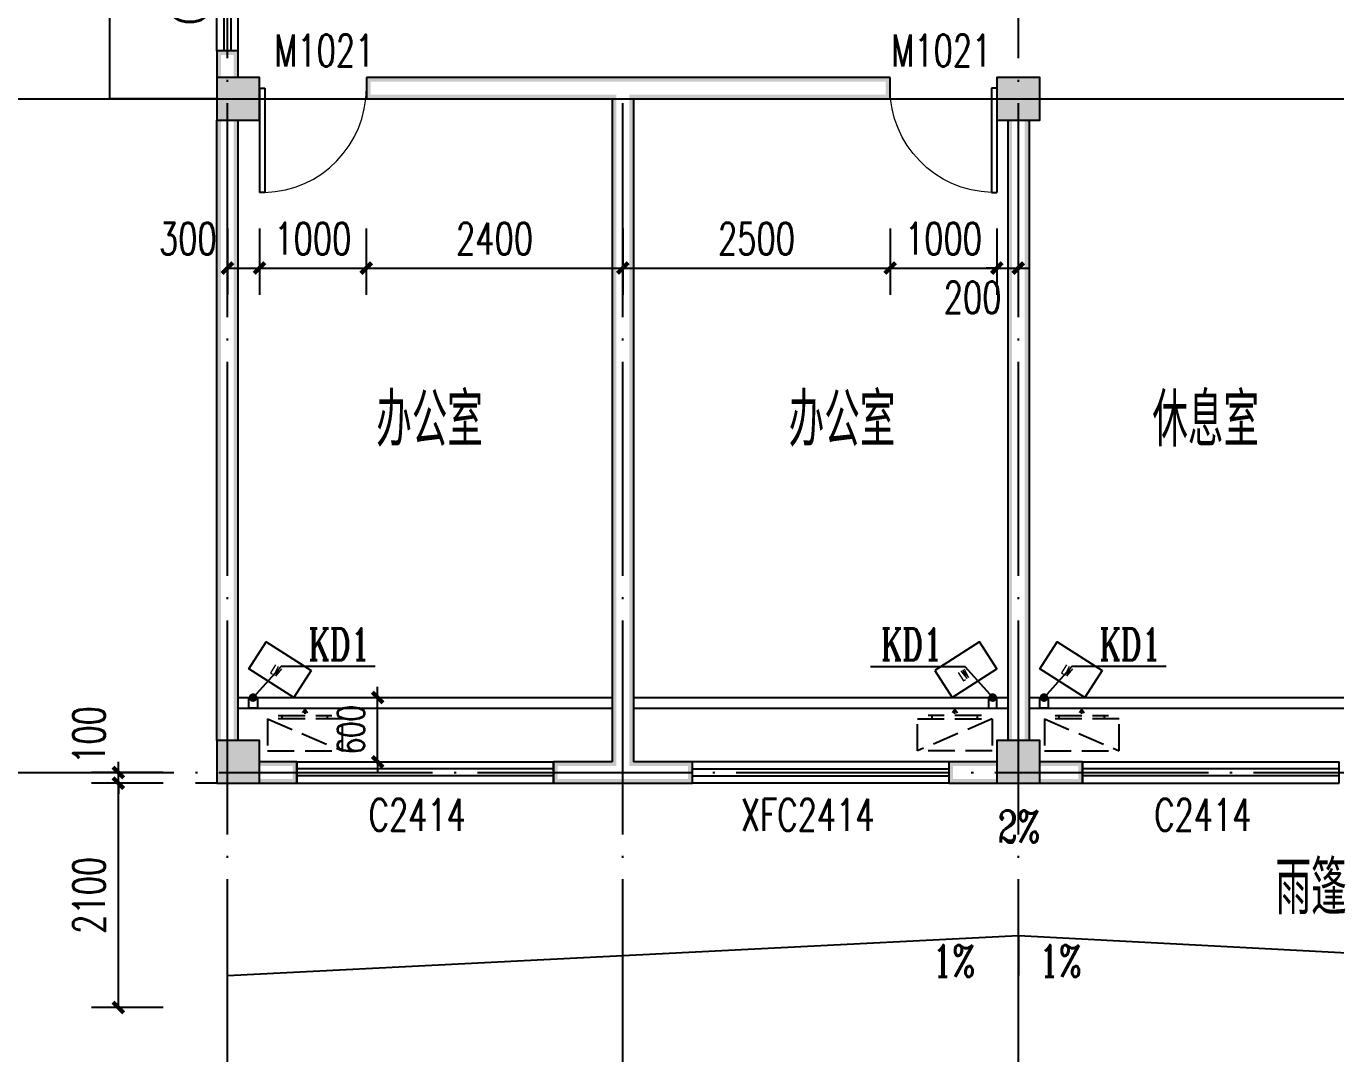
# Model space of a CAD drawing. Extents: x 5904849 to 6011887, y -826029 to -177002.
# Drawn here: x 5921532 to 5933784, y -438174 to -428562 of the extents above; entities that cross this region are included whole.
import ezdxf

# ---------------------------------------------------------------- set-up
doc = ezdxf.new("R2010")
doc.units = 0
doc.header["$LTSCALE"] = 1000
doc.header["$MEASUREMENT"] = 0
doc.linetypes.add('DASH', pattern=[0.35, 0.25, -0.1])
doc.linetypes.add('DOTE', pattern=[2.42, 2, -0.2, 0.02, -0.2])
doc.layers.get('0').update_dxf_attribs({"linetype": 'CONTINUOUS'})
doc.layers.get('Defpoints').update_dxf_attribs({"linetype": 'CONTINUOUS'})
for name, color, linetype in [('AUDIT_I_111215025233-1', 7, 'CONTINUOUS'), ('COLUMN', 9, 'CONTINUOUS'), ('DIM_SYMB', 3, 'CONTINUOUS'), ('DOTE', 252, 'CONTINUOUS'), ('PUB_DIM', 3, 'CONTINUOUS'), ('PUB_HATCH', 8, 'CONTINUOUS'), ('PUB_TEXT', 7, 'CONTINUOUS'), ('PUB_WALL', 9, 'CONTINUOUS'), ('RAIL', 163, 'CONTINUOUS'), ('WALL', 2, 'CONTINUOUS'), ('WINDOW', 4, 'CONTINUOUS'), ('WINDOW_TEXT', 7, 'CONTINUOUS'), ('厨卫布置', 6, 'CONTINUOUS'), ('填充', 251, 'CONTINUOUS'), ('排水', 221, 'CONTINUOUS')]:
    doc.layers.add(name, color=color, linetype=linetype)
doc.styles.add('_TCH_AXIS', font='COMPLEX', dxfattribs={"bigfont": 'GBCBIG'})
doc.styles.add('_TCH_DIM_T3', font='SIMPLEX', dxfattribs={"width": 0.705882, "bigfont": 'GBCBIG'})
doc.styles.add('_TCH_DIM_T3_T3', font='SIMPLEX', dxfattribs={"width": 0.705882, "bigfont": 'GBCBIG'})
doc.styles.add('_TCH_LABEL', font='COMPLEX', dxfattribs={"bigfont": 'GBCBIG'})
doc.styles.add('_TCH_WINDOW', font='SIMPLEX', dxfattribs={"height": 3.5, "bigfont": 'GBCBIG'})
doc.styles.add('DIM_FONT', font='SIMPLEX', dxfattribs={"width": 0.7, "bigfont": 'GBCBIG'})
doc.styles.add('schuco', font='sceie.shx', dxfattribs={"width": 0.7, "bigfont": 'sceic.shx'})
doc.dimstyles.new('_TCH_ARCH&&100', dxfattribs={"dimtxt": 297.5, "dimasz": 100, "dimexe": 250, "dimexo": 300, "dimgap": 126.25, "dimtad": 1, "dimdec": 0, "dimzin": 0, "dimdsep": 46, "dimtxsty": '_TCH_DIM_T3', "dimblk": 'ARCHTICK', "dimcen": 0.09, "dimclrt": 7, "dimazin": 2, "dimtfac": 1, "dimtdec": 0, "dimtix": 1, "dimtmove": 2, "dimatfit": 3, "dimfxl": 0, "dimtolj": 1, "dimtzin": 0, "dimarcsym": 0})
doc.dimstyles.new('_TCH_ARCH&&100$TCH&&100', dxfattribs={"dimtxt": 252.875, "dimasz": 100, "dimexe": 250, "dimexo": 300, "dimgap": 122.3125, "dimtad": 1, "dimdec": 0, "dimzin": 0, "dimdsep": 46, "dimtxsty": '_TCH_DIM_T3_T3', "dimblk": 'ARCHTICK', "dimcen": 0.09, "dimclrt": 7, "dimazin": 2, "dimtfac": 1, "dimtdec": 0, "dimtix": 1, "dimtmove": 2, "dimatfit": 3, "dimfxl": 0, "dimtolj": 1, "dimtzin": 0, "dimarcsym": 0})

# ---------------------------------------------------------------- blocks, each defined once
blk = doc.blocks.new('_ArchTick')
at = {"color": 0, "linetype": 'ByBlock', "const_width": 0.4}
blk.add_lwpolyline([(-0.5, -0.5), (0.5, 0.5)], dxfattribs=at)
blk = doc.blocks.new('*D928')
at = {"layer": 'Defpoints', "color": 0}
for p in [(5930614, -430153), (5930814, -430153), (5930814, -430824)]:
    blk.add_point(p, dxfattribs=at)
at = {"layer": 'PUB_DIM', "color": 0, "lineweight": -2}
for p, q in [((5930614, -430453), (5930614, -431074)), ((5930814, -430453), (5930814, -431074)), ((5930614, -430824), (5930514, -430824)), ((5930614, -430824), (5930814, -430824)), ((5930814, -430824), (5930914, -430824))]:
    blk.add_line(p, q, dxfattribs=at)
at = {"layer": 'PUB_DIM', "color": 0, "lineweight": -2, "xscale": 100, "yscale": 100, "zscale": 100}
blk.add_blockref('_ArchTick', (5930614, -430824), dxfattribs=at)
at = {"layer": 'PUB_DIM', "color": 0, "lineweight": -2, "xscale": 100, "yscale": 100, "zscale": 100, "rotation": 180}
blk.add_blockref('_ArchTick', (5930814, -430824), dxfattribs=at)
at = {"layer": 'PUB_DIM', "color": 7, "insert": (5930386, -431099), "char_height": 297.5, "attachment_point": 5, "style": '_TCH_DIM_T3'}
blk.add_mtext('\\A1;200', dxfattribs=at)
blk = doc.blocks.new('*D929')
at = {"layer": 'Defpoints', "color": 0}
for p in [(5929614, -430153), (5930614, -430153), (5930614, -430824)]:
    blk.add_point(p, dxfattribs=at)
at = {"layer": 'PUB_DIM', "color": 0, "lineweight": -2}
for p, q in [((5929614, -430453), (5929614, -431074)), ((5930614, -430453), (5930614, -431074)), ((5929614, -430824), (5930614, -430824))]:
    blk.add_line(p, q, dxfattribs=at)
at = {"layer": 'PUB_DIM', "color": 0, "lineweight": -2, "xscale": 100, "yscale": 100, "zscale": 100, "rotation": 180}
blk.add_blockref('_ArchTick', (5929614, -430824), dxfattribs=at)
at = {"layer": 'PUB_DIM', "color": 0, "lineweight": -2, "xscale": 100, "yscale": 100, "zscale": 100}
blk.add_blockref('_ArchTick', (5930614, -430824), dxfattribs=at)
at = {"layer": 'PUB_DIM', "color": 7, "insert": (5930114, -430549), "char_height": 297.5, "attachment_point": 5, "style": '_TCH_DIM_T3'}
blk.add_mtext('\\A1;1000', dxfattribs=at)
blk = doc.blocks.new('*D930')
at = {"layer": 'Defpoints', "color": 0}
for p in [(5927114, -430153), (5929614, -430153), (5929614, -430824)]:
    blk.add_point(p, dxfattribs=at)
at = {"layer": 'PUB_DIM', "color": 0, "lineweight": -2}
for p, q in [((5927114, -430453), (5927114, -431074)), ((5929614, -430453), (5929614, -431074)), ((5927114, -430824), (5929614, -430824))]:
    blk.add_line(p, q, dxfattribs=at)
at = {"layer": 'PUB_DIM', "color": 0, "lineweight": -2, "xscale": 100, "yscale": 100, "zscale": 100, "rotation": 180}
blk.add_blockref('_ArchTick', (5927114, -430824), dxfattribs=at)
at = {"layer": 'PUB_DIM', "color": 0, "lineweight": -2, "xscale": 100, "yscale": 100, "zscale": 100}
blk.add_blockref('_ArchTick', (5929614, -430824), dxfattribs=at)
at = {"layer": 'PUB_DIM', "color": 7, "insert": (5928364, -430549), "char_height": 297.5, "attachment_point": 5, "style": '_TCH_DIM_T3'}
blk.add_mtext('\\A1;2500', dxfattribs=at)
blk = doc.blocks.new('*D931')
at = {"layer": 'Defpoints', "color": 0}
for p in [(5924714, -430153), (5927114, -430153), (5927114, -430824)]:
    blk.add_point(p, dxfattribs=at)
at = {"layer": 'PUB_DIM', "color": 0, "lineweight": -2}
for p, q in [((5924714, -430453), (5924714, -431074)), ((5927114, -430453), (5927114, -431074)), ((5924714, -430824), (5927114, -430824))]:
    blk.add_line(p, q, dxfattribs=at)
at = {"layer": 'PUB_DIM', "color": 0, "lineweight": -2, "xscale": 100, "yscale": 100, "zscale": 100, "rotation": 180}
blk.add_blockref('_ArchTick', (5924714, -430824), dxfattribs=at)
at = {"layer": 'PUB_DIM', "color": 0, "lineweight": -2, "xscale": 100, "yscale": 100, "zscale": 100}
blk.add_blockref('_ArchTick', (5927114, -430824), dxfattribs=at)
at = {"layer": 'PUB_DIM', "color": 7, "insert": (5925914, -430549), "char_height": 297.5, "attachment_point": 5, "style": '_TCH_DIM_T3'}
blk.add_mtext('\\A1;2400', dxfattribs=at)
blk = doc.blocks.new('*D932')
at = {"layer": 'Defpoints', "color": 0}
for p in [(5923714, -430153), (5924714, -430153), (5924714, -430824)]:
    blk.add_point(p, dxfattribs=at)
at = {"layer": 'PUB_DIM', "color": 0, "lineweight": -2}
for p, q in [((5923714, -430453), (5923714, -431074)), ((5924714, -430453), (5924714, -431074)), ((5923714, -430824), (5924714, -430824))]:
    blk.add_line(p, q, dxfattribs=at)
at = {"layer": 'PUB_DIM', "color": 0, "lineweight": -2, "xscale": 100, "yscale": 100, "zscale": 100, "rotation": 180}
blk.add_blockref('_ArchTick', (5923714, -430824), dxfattribs=at)
at = {"layer": 'PUB_DIM', "color": 0, "lineweight": -2, "xscale": 100, "yscale": 100, "zscale": 100}
blk.add_blockref('_ArchTick', (5924714, -430824), dxfattribs=at)
at = {"layer": 'PUB_DIM', "color": 7, "insert": (5924214, -430549), "char_height": 297.5, "attachment_point": 5, "style": '_TCH_DIM_T3'}
blk.add_mtext('\\A1;1000', dxfattribs=at)
blk = doc.blocks.new('*D933')
at = {"layer": 'Defpoints', "color": 0}
for p in [(5923414, -430153), (5923714, -430153), (5923714, -430824)]:
    blk.add_point(p, dxfattribs=at)
at = {"layer": 'PUB_DIM', "color": 0, "lineweight": -2}
for p, q in [((5923414, -430453), (5923414, -431074)), ((5923714, -430453), (5923714, -431074)), ((5923414, -430824), (5923714, -430824))]:
    blk.add_line(p, q, dxfattribs=at)
at = {"layer": 'PUB_DIM', "color": 0, "lineweight": -2, "xscale": 100, "yscale": 100, "zscale": 100, "rotation": 180}
blk.add_blockref('_ArchTick', (5923414, -430824), dxfattribs=at)
at = {"layer": 'PUB_DIM', "color": 0, "lineweight": -2, "xscale": 100, "yscale": 100, "zscale": 100}
blk.add_blockref('_ArchTick', (5923714, -430824), dxfattribs=at)
at = {"layer": 'PUB_DIM', "color": 7, "insert": (5923044, -430549), "char_height": 297.5, "attachment_point": 5, "style": '_TCH_DIM_T3'}
blk.add_mtext('\\A1;300', dxfattribs=at)
blk = doc.blocks.new('*D1142')
at = {"layer": 'Defpoints', "color": 0}
for p in [(5922394, -435642), (5923114, -435642), (5923114, -437742)]:
    blk.add_point(p, dxfattribs=at)
at = {"layer": 'PUB_DIM', "color": 0, "lineweight": -2}
for p, q in [((5922814, -435642), (5922144, -435642)), ((5922394, -437742), (5922394, -435642)), ((5922814, -437742), (5922144, -437742))]:
    blk.add_line(p, q, dxfattribs=at)
at = {"layer": 'PUB_DIM', "color": 0, "lineweight": -2, "xscale": 100, "yscale": 100, "zscale": 100}
for p, rotation in [((5922394, -435642), 90), ((5922394, -437742), 270)]:
    blk.add_blockref('_ArchTick', p, dxfattribs=dict(at, rotation=rotation))
at = {"layer": 'PUB_DIM', "color": 7, "insert": (5922119, -436692), "char_height": 297.5, "attachment_point": 5, "rotation": 90, "style": '_TCH_DIM_T3'}
blk.add_mtext('\\A1;2100', dxfattribs=at)
blk = doc.blocks.new('*D1143')
at = {"layer": 'Defpoints', "color": 0}
for p in [(5922394, -435542), (5923114, -435542), (5923114, -435642)]:
    blk.add_point(p, dxfattribs=at)
at = {"layer": 'PUB_DIM', "color": 0, "lineweight": -2}
for p, q in [((5922394, -435542), (5922394, -435442)), ((5922814, -435542), (5922144, -435542)), ((5922394, -435642), (5922394, -435542)), ((5922814, -435642), (5922144, -435642)), ((5922394, -435642), (5922394, -435742))]:
    blk.add_line(p, q, dxfattribs=at)
at = {"layer": 'PUB_DIM', "color": 0, "lineweight": -2, "xscale": 100, "yscale": 100, "zscale": 100}
for p, rotation in [((5922394, -435542), 270), ((5922394, -435642), 90)]:
    blk.add_blockref('_ArchTick', p, dxfattribs=dict(at, rotation=rotation))
at = {"layer": 'PUB_DIM', "color": 7, "insert": (5922119, -435192), "char_height": 297.5, "attachment_point": 5, "rotation": 90, "style": '_TCH_DIM_T3'}
blk.add_mtext('\\A1;100', dxfattribs=at)
blk = doc.blocks.new('$TCHSYS$WIN2D')
for p, q in [((-0.5, 0.5), (0.5, 0.5)), ((-0.5, 0.5), (-0.5, -0.5)), ((0.5, 0.5), (0.5, -0.5)), ((0.5, 0.1667), (-0.5, 0.1667)), ((0.5, -0.1667), (-0.5, -0.1667)), ((-0.5, -0.5), (0.5, -0.5))]:
    blk.add_line(p, q)
blk = doc.blocks.new('*D1341')
at = {"layer": 'Defpoints', "color": 0, "linetype": 'ByBlock'}
for p in [(5924548, -434842), (5924820, -434842), (5924548, -435442)]:
    blk.add_point(p, dxfattribs=at)
at = {"layer": 'PUB_DIM', "color": 0, "linetype": 'ByBlock', "lineweight": -2}
for p, q in [((5924820, -434842), (5924820, -434742)), ((5924820, -435442), (5924820, -434842)), ((5924848, -434842), (5925070, -434842)), ((5924820, -435442), (5924820, -435542)), ((5924848, -435442), (5925070, -435442))]:
    blk.add_line(p, q, dxfattribs=at)
at = {"layer": 'PUB_DIM', "color": 0, "linetype": 'ByBlock', "lineweight": -2, "xscale": 100, "yscale": 100, "zscale": 100}
for p, rotation in [((5924820, -434842), 270), ((5924820, -435442), 90)]:
    blk.add_blockref('_ArchTick', p, dxfattribs=dict(at, rotation=rotation))
at = {"layer": 'PUB_DIM', "color": 7, "linetype": 'ByBlock', "insert": (5924571, -435142), "char_height": 252.9, "attachment_point": 5, "rotation": 90, "style": '_TCH_DIM_T3_T3'}
blk.add_mtext('\\A1;600', dxfattribs=at)
blk = doc.blocks.new('$DorLib2D$00000001')
for p, q in [((0.45, 0.975), (0.5, 0.975)), ((0.45, 0), (0.45, 0.975)), ((0.5, 0), (0.5, 0.975)), ((0.5, 0), (0.45, 0))]:
    blk.add_line(p, q)
at = {"lineweight": 13}
blk.add_arc((0.475, 0), 0.975, 91.4693, 180, dxfattribs=at)
blk = doc.blocks.new('$WINLIB2D$00000001')
at = {"color": 0}
for points in [[(-0.5, 0.5), (-0.5, -0.5)], [(-0.5, 0.5), (0.5, 0.5)], [(0.5, -0.5), (0.5, 0.5)], [(0.5, 0.1667), (-0.5, 0.1667)], [(0.5, -0.1667), (-0.5, -0.1667)], [(-0.5, -0.5), (0.5, -0.5)]]:
    blk.add_lwpolyline(points, dxfattribs=at)
blk = doc.blocks.new('_FZH')
blk.add_lwpolyline([(-0.5, -0.5), (0.5, -0.5), (0.5, 0.5), (-0.5, 0.5)], close=True)
at = {"layer": 'PUB_HATCH'}
blk.add_solid([(-0.5, -0.5), (0.5, -0.5), (-0.5, 0.5), (0.5, 0.5)], dxfattribs=at)
blk = doc.blocks.new('A$C2E081725')
at = {"linetype": 'DASH'}
for p, q in [((700, 94), (0, 394)), ((600, 64), (100, 64)), ((138, 94), (138, 64)), ((350, 8), (327, 39)), ((350, 49), (350, 0)), ((350, 8), (373, 39)), ((563, 94), (563, 64))]:
    blk.add_line(p, q, dxfattribs=at)
blk.add_lwpolyline([(0, 394), (0, 94), (700, 94), (700, 394)], close=True, dxfattribs=at)

msp = doc.modelspace()

# ---------------------------------------------------------------- hatches: boundary and pattern name
at = {"layer": 'PUB_WALL', "linetype": 'ByBlock'}
for points in [[(5923514.3, -428792.2), (5923314.3, -428792.2), (5923354.3, -428832.2), (5923474.3, -428832.2)], [(5923314.3, -429042.2), (5923354.3, -429042.2), (5923354.3, -428832.2), (5923314.3, -428792.2)], [(5923474.3, -429042.2), (5923514.3, -429042.2), (5923514.3, -428792.2), (5923474.3, -428832.2)], [(5923714.3, -429042.2), (5923314.3, -429042.2), (5923354.3, -429082.2), (5923674.3, -429082.2)], [(5923314.3, -429042.2), (5923314.3, -429442.2), (5923354.3, -429402.2), (5923354.3, -429082.2)], [(5923714.3, -429442.2), (5923714.3, -429042.2), (5923674.3, -429082.2), (5923674.3, -429402.2)], [(5927114.3, -429042.2), (5924714.3, -429042.2), (5924754.3, -429082.2), (5927114.3, -429082.2)], [(5924714.3, -429042.2), (5924714.3, -429242.2), (5924754.3, -429202.2), (5924754.3, -429082.2)], [(5929614.3, -429042.2), (5927114.3, -429042.2), (5927114.3, -429082.2), (5929574.3, -429082.2)], [(5929614.3, -429242.2), (5929614.3, -429042.2), (5929574.3, -429082.2), (5929574.3, -429202.2)], [(5931014.3, -429042.2), (5930614.3, -429042.2), (5930654.3, -429082.2), (5930974.3, -429082.2)], [(5930614.3, -429042.2), (5930614.3, -429442.2), (5930654.3, -429402.2), (5930654.3, -429082.2)], [(5931014.3, -429442.2), (5931014.3, -429042.2), (5930974.3, -429082.2), (5930974.3, -429402.2)], [(5924714.3, -429242.2), (5927014.3, -429242.2), (5927054.3, -429202.2), (5924754.3, -429202.2)], [(5927014.3, -429242.2), (5927014.3, -435442.2), (5927054.3, -435482.2), (5927054.3, -429202.2)], [(5927214.3, -429242.2), (5929614.3, -429242.2), (5929574.3, -429202.2), (5927174.3, -429202.2)], [(5927214.3, -429242.2), (5927214.3, -435442.2), (5927174.3, -435482.2), (5927174.3, -429202.2)], [(5923314.3, -429442.2), (5923714.3, -429442.2), (5923674.3, -429402.2), (5923354.3, -429402.2)], [(5923354.3, -429442.2), (5923314.3, -429442.2), (5923314.3, -435242.2), (5923354.3, -435242.2)], [(5923514.3, -429442.2), (5923474.3, -429442.2), (5923474.3, -435242.2), (5923514.3, -435242.2)], [(5930614.3, -429442.2), (5931014.3, -429442.2), (5930974.3, -429402.2), (5930654.3, -429402.2)], [(5930714.3, -435242.2), (5930754.3, -435242.2), (5930754.3, -429442.2), (5930714.3, -429442.2)], [(5930874.3, -435242.2), (5930914.3, -435242.2), (5930914.3, -429442.2), (5930874.3, -429442.2)], [(5923714.3, -435242.2), (5923314.3, -435242.2), (5923354.3, -435282.2), (5923674.3, -435282.2)], [(5923314.3, -435242.2), (5923314.3, -435642.2), (5923354.3, -435602.2), (5923354.3, -435282.2)], [(5923714.3, -435642.2), (5923714.3, -435242.2), (5923674.3, -435282.2), (5923674.3, -435602.2)], [(5931014.3, -435242.2), (5930614.3, -435242.2), (5930654.3, -435282.2), (5930974.3, -435282.2)], [(5930614.3, -435242.2), (5930614.3, -435642.2), (5930654.3, -435602.2), (5930654.3, -435282.2)], [(5931014.3, -435642.2), (5931014.3, -435242.2), (5930974.3, -435282.2), (5930974.3, -435602.2)], [(5923714.3, -435442.2), (5923714.3, -435482.2), (5924024.3, -435482.2), (5924064.3, -435442.2)], [(5924064.3, -435642.2), (5924064.3, -435442.2), (5924024.3, -435482.2), (5924024.3, -435602.2)], [(5927014.3, -435442.2), (5926464.3, -435442.2), (5926504.3, -435482.2), (5927054.3, -435482.2)], [(5926464.3, -435442.2), (5926464.3, -435642.2), (5926504.3, -435602.2), (5926504.3, -435482.2)], [(5927764.3, -435442.2), (5927214.3, -435442.2), (5927174.3, -435482.2), (5927724.3, -435482.2)], [(5927764.3, -435642.2), (5927764.3, -435442.2), (5927724.3, -435482.2), (5927724.3, -435602.2)], [(5930614.3, -435482.2), (5930614.3, -435442.2), (5930164.3, -435442.2), (5930204.3, -435482.2)], [(5930164.3, -435442.2), (5930164.3, -435642.2), (5930204.3, -435602.2), (5930204.3, -435482.2)], [(5931014.3, -435442.2), (5931014.3, -435482.2), (5931374.3, -435482.2), (5931414.3, -435442.2)], [(5931414.3, -435642.2), (5931414.3, -435442.2), (5931374.3, -435482.2), (5931374.3, -435602.2)], [(5923314.3, -435642.2), (5923714.3, -435642.2), (5923674.3, -435602.2), (5923354.3, -435602.2)], [(5923714.3, -435602.2), (5923714.3, -435642.2), (5924064.3, -435642.2), (5924024.3, -435602.2)], [(5926464.3, -435642.2), (5927114.3, -435642.2), (5927114.3, -435602.2), (5926504.3, -435602.2)], [(5927114.3, -435642.2), (5927764.3, -435642.2), (5927724.3, -435602.2), (5927114.3, -435602.2)], [(5930614.3, -435642.2), (5930614.3, -435602.2), (5930204.3, -435602.2), (5930164.3, -435642.2)], [(5930614.3, -435642.2), (5931014.3, -435642.2), (5930974.3, -435602.2), (5930654.3, -435602.2)], [(5931014.3, -435602.2), (5931014.3, -435642.2), (5931414.3, -435642.2), (5931374.3, -435602.2)]]:
    msp.add_hatch(color=256, dxfattribs=at).paths.add_polyline_path(points)

# ---------------------------------------------------------------- linework, layer by layer
at = {"linetype": 'ByBlock'}
for p, q in [((5923514.3, -434842.2), (5927014.3, -434842.2)), ((5927214.3, -434842.2), (5930714.3, -434842.2)), ((5930914.3, -434842.2), (5934314.3, -434842.2)), ((5923314.3, -435642.2), (5923114.3, -435642.2))]:
    msp.add_line(p, q, dxfattribs=at)
at = {"linetype": 'ByBlock', "const_width": 0.01, "flags": 128}
for points in [[(5923114.3, -435642.2), (5923114.3, -437742.2), (5941614.3, -437742.2), (5941614.3, -435642.2)], [(5923414.3, -435642.2), (5923414.3, -437442.2), (5941314.3, -437442.2), (5941314.3, -435642.2)]]:
    msp.add_lwpolyline(points, dxfattribs=at)
at = {"layer": 'AUDIT_I_111215025233-1'}
for p, q in [((5922314.3, -429242.2), (5922314.3, -426842.2)), ((5923314.3, -429242.2), (5922314.3, -429242.2)), ((5923214.3, -429242.2), (5922314.3, -429242.2))]:
    msp.add_line(p, q, dxfattribs=at)
at = {"layer": 'DIM_SYMB'}
for points in [[(5924797, -434552.3), (5923915.9, -434552.3), (5923654.3, -434842.2)], [(5929431.6, -434552.3), (5930312.7, -434552.3), (5930574.3, -434842.2)], [(5932197, -434552.3), (5931315.9, -434552.3), (5931054.3, -434842.2)]]:
    msp.add_lwpolyline(points, dxfattribs=at)
at = {"layer": 'DIM_SYMB', "const_width": 40}
for points in [[(5923667.7, -434827.4, 1), (5923640.9, -434857.1, 1)], [(5930560.9, -434827.4, 1), (5930587.7, -434857.1, 1)], [(5931067.7, -434827.4, 1), (5931040.9, -434857.1, 1)]]:
    msp.add_lwpolyline(points, format="xyb", close=True, dxfattribs=at)
at = {"layer": 'DIM_SYMB'}
for points in [[(5930814.3, -436301.5, 0, 0, 0), (5930814.3, -436869.1, 80, 0, 0), (5930814.3, -437069.1, 0, 0, 0)], [(5929909.7, -437306, 0, 0, 0), (5929207, -437306, 80, 0, 0), (5928907, -437306, 0, 0, 0)], [(5931447.6, -437306, 0, 0, 0), (5932150.3, -437306, 80, 0, 0), (5932450.3, -437306, 0, 0, 0)]]:
    msp.add_lwpolyline(points, format="xyseb", dxfattribs=at)
at = {"layer": 'DOTE', "linetype": 'DOTE'}
for p, q in [((5923414.3, -438542.2), (5923414.3, -418042.2)), ((5930814.3, -438542.2), (5930814.3, -418042.2)), ((5920914.3, -429242.2), (5947914.3, -429242.2)), ((5922514.3, -429242.2), (5946314.3, -429242.2)), ((5927114.3, -438542.2), (5927114.3, -429242.2)), ((5920914.3, -435542.2), (5947914.3, -435542.2))]:
    msp.add_line(p, q, dxfattribs=at)
at = {"layer": 'RAIL'}
for p, q in [((5923414.3, -437442.2), (5930814.3, -437069.1)), ((5930814.3, -437069.1), (5930814.3, -437442.2)), ((5930814.3, -437069.1), (5938014.3, -437442.2))]:
    msp.add_line(p, q, dxfattribs=at)
at = {"layer": 'WALL', "linetype": 'ByBlock'}
for p, q in [((5923514.3, -428792.2), (5923314.3, -428792.2)), ((5923314.3, -428792.2), (5923314.3, -429042.2)), ((5923514.3, -429042.2), (5923514.3, -428792.2)), ((5927114.3, -429042.2), (5924714.3, -429042.2)), ((5924714.3, -429042.2), (5924714.3, -429242.2)), ((5929614.3, -429042.2), (5927114.3, -429042.2)), ((5929614.3, -429242.2), (5929614.3, -429042.2)), ((5924714.3, -429242.2), (5927014.3, -429242.2)), ((5927014.3, -429242.2), (5927014.3, -435442.2)), ((5927214.3, -429242.2), (5929614.3, -429242.2)), ((5927214.3, -429242.2), (5927214.3, -435442.2)), ((5923314.3, -435242.2), (5923314.3, -429442.2)), ((5923514.3, -435242.2), (5923514.3, -429442.2)), ((5930714.3, -429442.2), (5930714.3, -435242.2)), ((5930914.3, -429442.2), (5930914.3, -435242.2)), ((5924064.3, -435442.2), (5923714.3, -435442.2)), ((5924064.3, -435642.2), (5924064.3, -435442.2)), ((5927014.3, -435442.2), (5926464.3, -435442.2)), ((5926464.3, -435442.2), (5926464.3, -435642.2)), ((5927764.3, -435442.2), (5927214.3, -435442.2)), ((5927764.3, -435642.2), (5927764.3, -435442.2)), ((5930614.3, -435442.2), (5930164.3, -435442.2)), ((5930164.3, -435442.2), (5930164.3, -435642.2)), ((5931414.3, -435442.2), (5931014.3, -435442.2)), ((5931414.3, -435642.2), (5931414.3, -435442.2)), ((5923714.3, -435642.2), (5924064.3, -435642.2)), ((5926464.3, -435642.2), (5927114.3, -435642.2)), ((5927114.3, -435642.2), (5927764.3, -435642.2)), ((5930164.3, -435642.2), (5930614.3, -435642.2)), ((5931014.3, -435642.2), (5931414.3, -435642.2))]:
    msp.add_line(p, q, dxfattribs=at)
at = {"layer": '厨卫布置'}
for points in [[(5924197.1, -434589.8), (5924035, -434842.2), (5923614.3, -434572), (5923776.4, -434319.6)], [(5930031.5, -434589.8), (5930193.6, -434842.2), (5930614.3, -434572), (5930452.2, -434319.6)], [(5931597.1, -434589.8), (5931435, -434842.2), (5931014.3, -434572), (5931176.4, -434319.6)]]:
    msp.add_lwpolyline(points, close=True, dxfattribs=at)
at = {"layer": '填充', "linetype": 'DASH', "ltscale": 500}
for p, q in [((5923514.3, -434942.2), (5927014.3, -434942.2)), ((5927214.3, -434942.2), (5930714.3, -434942.2)), ((5930914.3, -434942.2), (5934314.3, -434942.2))]:
    msp.add_line(p, q, dxfattribs=at)
at = {"layer": '填充', "linetype": 'DASH', "ltscale": 500, "const_width": 0.01, "flags": 128}
for points in [[(5923214.3, -435642.2), (5923214.3, -437642.2), (5941514.3, -437642.2), (5941514.3, -435642.2)], [(5923314.3, -435642.2), (5923314.3, -437542.2), (5941414.3, -437542.2), (5941414.3, -435642.2)]]:
    msp.add_lwpolyline(points, dxfattribs=at)
at = {"layer": '排水'}
for points in [[(5923694.3, -434942.2), (5923614.3, -434942.2), (5923614.3, -434842.2), (5923694.3, -434842.2)], [(5930534.3, -434942.2), (5930614.3, -434942.2), (5930614.3, -434842.2), (5930534.3, -434842.2)], [(5931094.3, -434942.2), (5931014.3, -434942.2), (5931014.3, -434842.2), (5931094.3, -434842.2)]]:
    msp.add_lwpolyline(points, close=True, dxfattribs=at)

# ---------------------------------------------------------------- block references
at = {"layer": 'COLUMN', "linetype": 'ByBlock', "xscale": 400, "yscale": 400, "zscale": 400}
for p in [(5923514.3, -429242.2), (5930814.3, -429242.2), (5923514.3, -435442.2), (5930814.3, -435442.2)]:
    msp.add_blockref('_FZH', p, dxfattribs=at)
at = {"layer": 'WINDOW', "linetype": 'ByBlock'}
ref = msp.add_blockref('$TCHSYS$WIN2D', (5923414.3, -428042.2), dxfattribs=dict(at, xscale=-1500, yscale=199.9999982714653, zscale=-1500, rotation=270.0000001285997))
ref.add_attrib('A', 'C1514', (5923210.4, -428546.7), dxfattribs={"layer": 'WINDOW_TEXT', "linetype": 'ByBlock', "height": 297.5, "rotation": 90, "style": '_TCH_WINDOW', "width": 0.705882})
ref = msp.add_blockref('$DorLib2D$00000001', (5924214.3, -429142.2), dxfattribs=dict(at, xscale=-1000, yscale=-1000, zscale=-1000, rotation=359.9999999926413))
ref.add_attrib('A', 'M1021', (5923853.1, -428938.3), dxfattribs={"layer": 'WINDOW_TEXT', "linetype": 'ByBlock', "height": 297.5, "style": '_TCH_WINDOW', "width": 0.705882})
ref = msp.add_blockref('$DorLib2D$00000001', (5930114.3, -429142.2), dxfattribs=dict(at, xscale=1000, yscale=-1000, zscale=1000, rotation=359.9999999977574))
ref.add_attrib('A', 'M1021', (5929625.6, -428938.3), dxfattribs={"layer": 'WINDOW_TEXT', "linetype": 'ByBlock', "height": 297.5, "style": '_TCH_WINDOW', "width": 0.705882})
ref = msp.add_blockref('$WINLIB2D$00000001', (5925264.3, -435542.2), dxfattribs=dict(at, xscale=-2400, yscale=-200.0000003811438, zscale=-2400, rotation=180.0000000306717))
ref.add_attrib('A', 'C2414', (5924736.8, -436088.3), dxfattribs={"layer": 'WINDOW_TEXT', "linetype": 'ByBlock', "height": 297.5, "rotation": 0, "style": '_TCH_WINDOW', "width": 0.705882})
ref = msp.add_blockref('$WINLIB2D$00000001', (5928964.3, -435542.2), dxfattribs=dict(at, xscale=2400, yscale=-199.9999949552584, zscale=2400, rotation=180.0000000001875))
ref.add_attrib('A', 'XFC2414', (5928218.3, -436088.3), dxfattribs={"layer": 'WINDOW_TEXT', "linetype": 'ByBlock', "height": 297.5, "style": '_TCH_WINDOW', "width": 0.705882})
ref = msp.add_blockref('$WINLIB2D$00000001', (5932614.3, -435542.2), dxfattribs=dict(at, xscale=-2400, yscale=-199.9999949552584, zscale=-2400, rotation=180.0000000001871))
ref.add_attrib('A', 'C2414', (5932086.8, -436088.3), dxfattribs={"layer": 'WINDOW_TEXT', "linetype": 'ByBlock', "height": 297.5, "style": '_TCH_WINDOW', "width": 0.705882})
at = {"layer": '厨卫布置', "rotation": 180}
for p in [(5924490.3, -434946.7), (5931758.3, -434946.7)]:
    msp.add_blockref('A$C2E081725', p, dxfattribs=at)
at = {"layer": '厨卫布置', "xscale": -1, "rotation": 180}
msp.add_blockref('A$C2E081725', (5929870.4, -434946.7), dxfattribs=at)

# ---------------------------------------------------------------- texts
at = {"style": 'schuco', "width": 0.7}
for s, p in [('办公室', (5924806.4, -432493.9)), ('办公室', (5928665.4, -432493.9)), ('休息室', (5932067.9, -432493.9)), ('雨篷', (5933220.4, -436872.3))]:
    msp.add_text(s, height=500, dxfattribs=at).set_placement(p)
at = {"layer": 'PUB_TEXT', "width": 0.705882}
for s, style, p in [('KD1', '_TCH_LABEL', (5924171.7, -434492.3)), ('KD1', '_TCH_LABEL', (5929527, -434492.3)), ('KD1', '_TCH_LABEL', (5931571.7, -434492.3)), ('2%', '_TCH_AXIS', (5930624.3, -436196.5)), ('1%', '_TCH_AXIS', (5930014.7, -437454.8)), ('1%', '_TCH_AXIS', (5931012.6, -437454.8))]:
    msp.add_text(s, height=297.5, dxfattribs=dict(at, style=style)).set_placement(p)
at = {"layer": '厨卫布置', "style": 'DIM_FONT', "width": 0.494118}
for rotation, p in [(327.28331, (5923810.3, -434607.8)), (32.71669, (5930293.2, -434688.1)), (327.28331, (5931210.3, -434607.8))]:
    msp.add_text('LW', height=89.65, rotation=rotation, dxfattribs=at).set_placement(p)

# ---------------------------------------------------------------- dimensions: what is measured, and where the dimension line sits
at = {"layer": 'PUB_DIM', "color": 0}
for base, p1, p2, angle, picture, middle in [((5923714.3, -430824.1), (5923414.3, -430153.1), (5923714.3, -430153.1), 360, '*D933', (5923044.3, -430549.1)), ((5930814.3, -430824.1), (5930614.3, -430153.1), (5930814.3, -430153.1), 360, '*D928', (5930386.3, -431099.1)), ((5922394, -435542.2), (5923114.3, -435642.2), (5923114.3, -435542.2), 90, '*D1143', (5922119, -435192.2))]:
    dim = msp.add_linear_dim(base=base, p1=p1, p2=p2, angle=angle, dimstyle='_TCH_ARCH&&100', dxfattribs=at)
    dim.commit()
    dim.dimension.update_dxf_attribs({"geometry": picture, "text_midpoint": middle, "dimtype": 129})
for p1, p2, picture, middle in [((5923714.3, -430153.1), (5924714.3, -430153.1), '*D932', (5924214.3, -430549.1)), ((5924714.3, -430153.1), (5927114.3, -430153.1), '*D931', (5925914.3, -430549.1)), ((5927114.3, -430153.1), (5929614.3, -430153.1), '*D930', (5928364.3, -430549.1)), ((5929614.3, -430153.1), (5930614.3, -430153.1), '*D929', (5930114.3, -430549.1))]:
    dim = msp.add_aligned_dim(p1=p1, p2=p2, distance=-671, dimstyle='_TCH_ARCH&&100', dxfattribs=at)
    dim.commit()
    dim.dimension.update_dxf_attribs({"geometry": picture, "text_midpoint": middle})
at = {"layer": 'PUB_DIM', "linetype": 'ByBlock'}
dim = msp.add_aligned_dim(p1=(5924547.9, -435442.2), p2=(5924547.9, -434842.2), distance=-272.2, dimstyle='_TCH_ARCH&&100$TCH&&100', dxfattribs=at)
dim.commit()
dim.dimension.update_dxf_attribs({"geometry": '*D1341', "text_midpoint": (5924571.4, -435142.2)})
at = {"layer": 'PUB_DIM', "color": 0}
dim = msp.add_aligned_dim(p1=(5923114.3, -437742.2), p2=(5923114.3, -435642.2), distance=720.3, text='2100', dimstyle='_TCH_ARCH&&100', dxfattribs=at)
dim.commit()
dim.dimension.update_dxf_attribs({"geometry": '*D1142', "text_midpoint": (5922119, -436692.2)})

doc.saveas('drawing.dxf')
